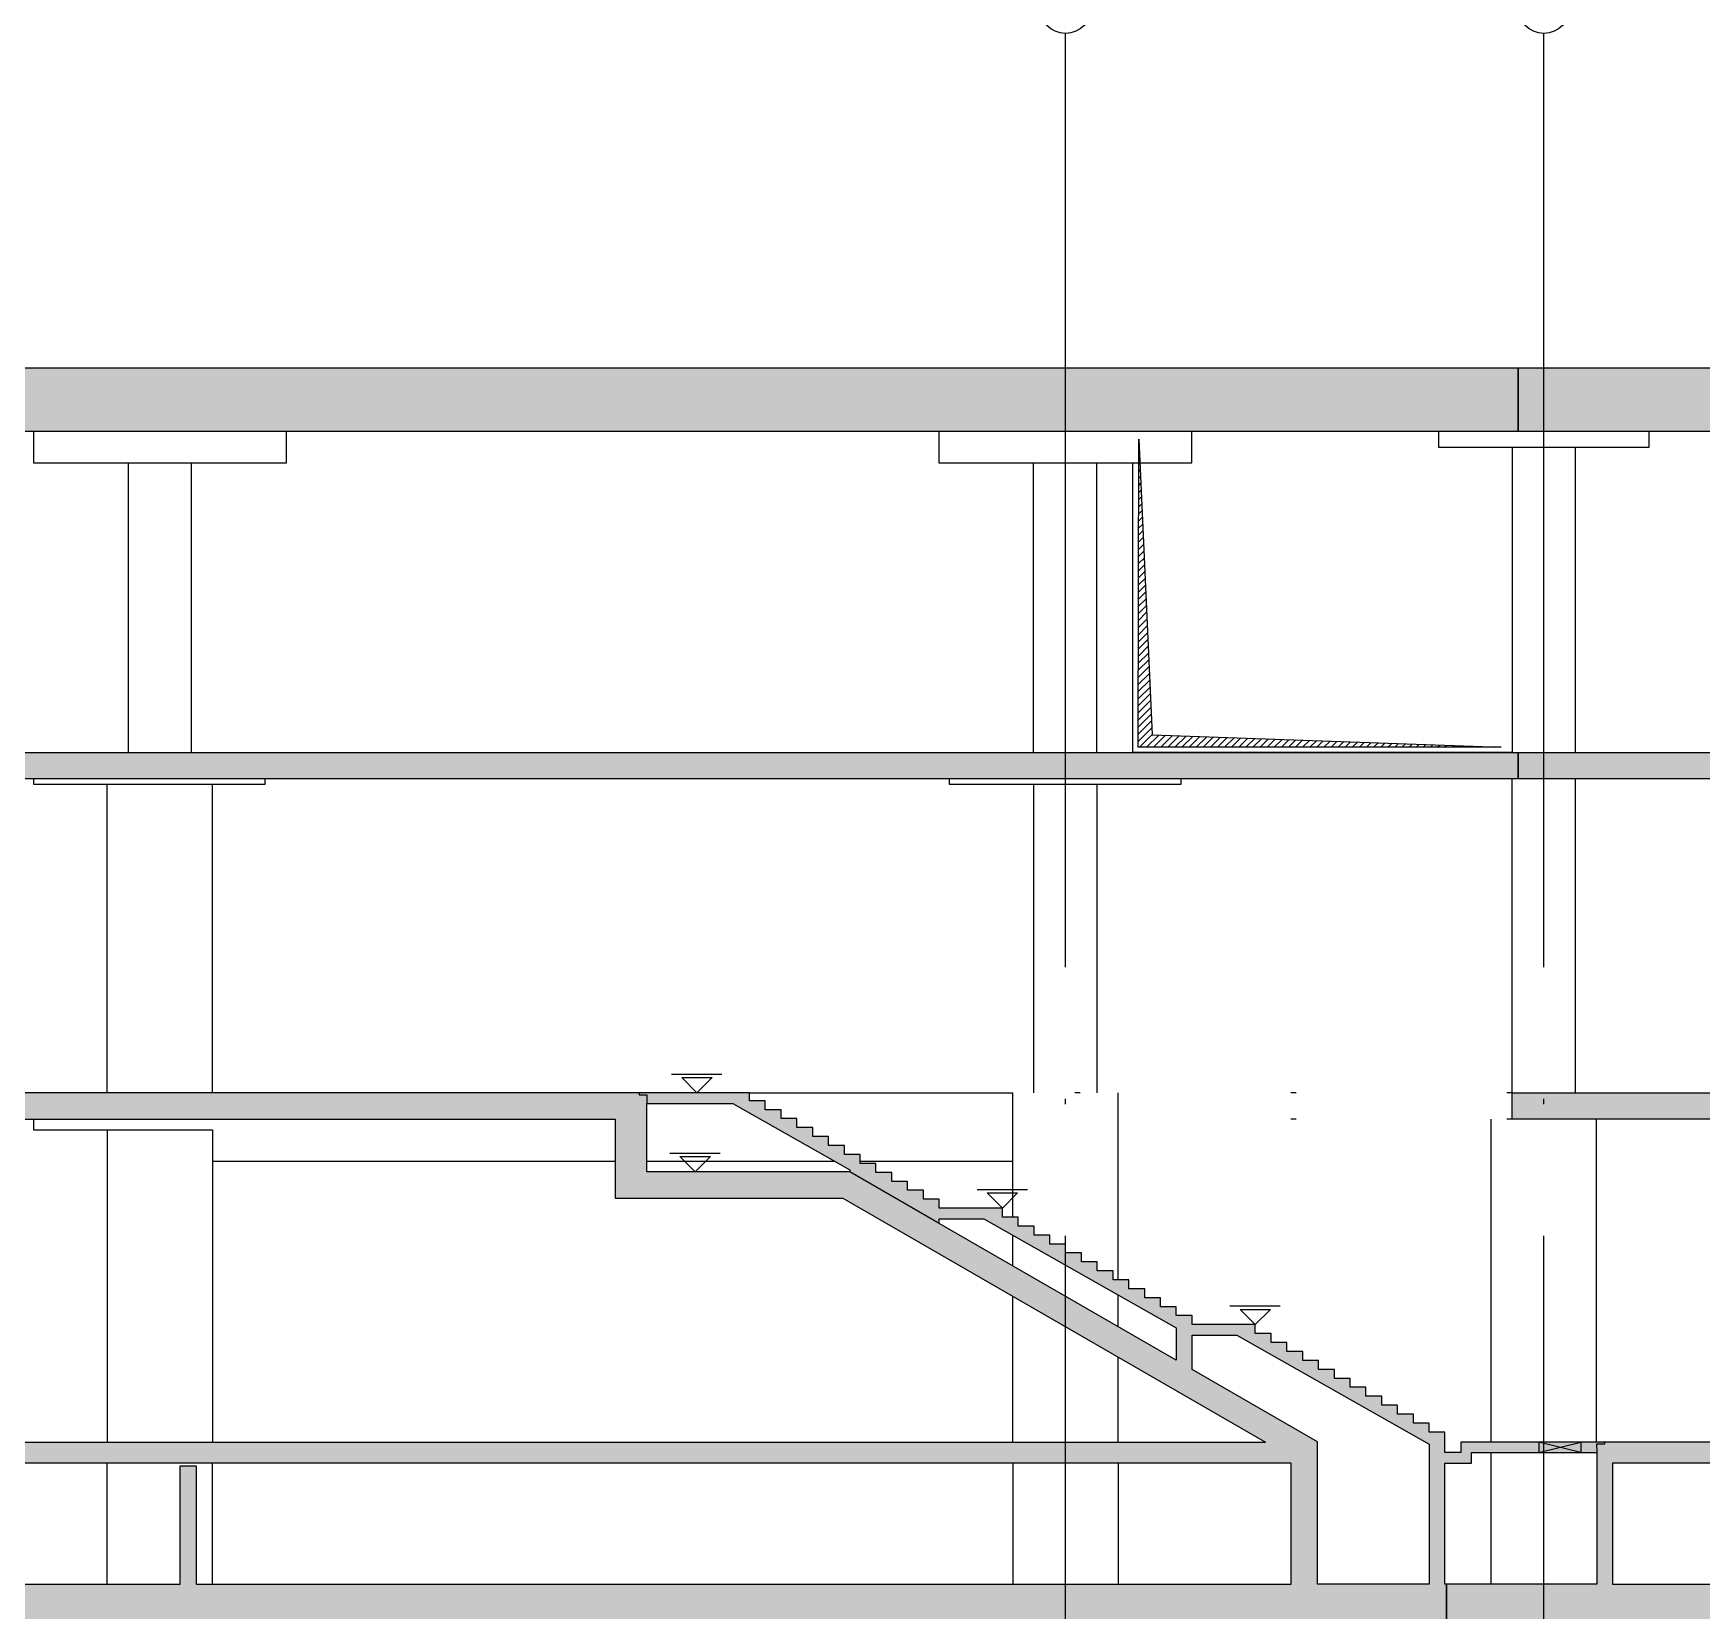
# Model space of a CAD drawing. Header units: millimetres. Extents: x 400382 to 401267, y 4543945 to 4544126.
# Drawn here: x 400760.93 to 400792.59, y 4543973.28 to 4544003.22 of the extents above; entities that cross this region are included whole.
import ezdxf

# ---------------------------------------------------------------- set-up
doc = ezdxf.new("R2010")
doc.units = ezdxf.units.MM
for name, pattern in [('AKS', [3, 2.5, -0.25, 0, -0.25]), ('CIZGI', [0.4, 0.25, -0.15]), ('Dot', [4, 0, -4])]:
    doc.linetypes.add(name, pattern=pattern)
for name, color, linetype in [('aks prota', 2, 'AKS'), ('boşluk prota', 2, 'Continuous'), ('boşluk taraması prota', 252, 'Continuous'), ('caks prota', 4, 'Continuous'), ('görünüş prota', 4, 'Continuous'), ('kesik prota', 2, 'CIZGI'), ('kesit prota', 1, 'Continuous'), ('kesit tarama prota', 252, 'Continuous'), ('PRT-CST-rc_levermark', 4, 'Continuous')]:
    doc.layers.add(name, color=color, linetype=linetype)

msp = doc.modelspace()

# ---------------------------------------------------------------- hatches: boundary and pattern name
at = {"layer": 'kesit tarama prota'}
h = msp.add_hatch(color=256, dxfattribs=at)
h.dxf.hatch_style = 1
h.paths.add_polyline_path([(400752.80478, 4543960.26944), (400728.53905, 4543960.26944), (400728.53905, 4543961.89944), (400774.30406, 4543961.89944), (400774.30406, 4543960.26944), (400754.14467, 4543960.26944), (400754.14467, 4543957.71944), (400787.74533, 4543957.71944), (400787.74533, 4543960.26944), (400787.74533, 4543973.77944), (400787.71973, 4543973.77944), (400787.71973, 4543976.07944), (400788.21973, 4543976.07944), (400788.21973, 4543976.27944), (400790.59874, 4543976.27944), (400790.59874, 4543973.77944), (400787.74533, 4543973.77944), (400787.74533, 4543972.07944), (400807.77377, 4543972.07944), (400808.98346, 4543968.32944), (400817.08073, 4543968.32944), (400817.08073, 4543996.86944), (400808.97873, 4543996.86944), (400808.97873, 4543999.52944), (400806.38073, 4543999.52944), (400806.38073, 4543996.86944), (400802.08073, 4543996.86944), (400802.08073, 4544000.03944), (400801.78073, 4544000.03944), (400801.78073, 4543995.66944), (400806.18073, 4543995.66944), (400806.18073, 4543989.56944), (400806.18073, 4543989.06944), (400806.18073, 4543983.10944), (400806.18073, 4543982.60944), (400806.18073, 4543973.77944), (400790.89874, 4543973.77944), (400790.89874, 4543976.07944), (400804.38073, 4543976.07944), (400804.38073, 4543976.47944), (400788.01973, 4543976.47944), (400788.01973, 4543976.27944), (400787.71973, 4543976.27944), (400787.71973, 4543976.66944), (400787.41973, 4543976.66944), (400787.41973, 4543976.83944), (400787.11973, 4543976.83944), (400787.11973, 4543977.00944), (400786.81973, 4543977.00944), (400786.81973, 4543977.17944), (400786.51973, 4543977.17944), (400786.51973, 4543977.34944), (400786.21973, 4543977.34944), (400786.21973, 4543977.51944), (400785.91973, 4543977.51944), (400785.91973, 4543977.68944), (400785.61973, 4543977.68944), (400785.61973, 4543977.85944), (400785.31973, 4543977.85944), (400785.31973, 4543978.02944), (400785.01973, 4543978.02944), (400785.01973, 4543978.19944), (400784.71973, 4543978.19944), (400784.71973, 4543978.36944), (400784.41973, 4543978.36944), (400784.41973, 4543978.53944), (400784.11973, 4543978.53944), (400784.11973, 4543978.70944), (400782.91973, 4543978.70944), (400782.91973, 4543978.87944), (400782.61973, 4543978.87944), (400782.61973, 4543979.04944), (400782.31973, 4543979.04944), (400782.31973, 4543979.21944), (400782.01973, 4543979.21944), (400782.01973, 4543979.38944), (400781.71973, 4543979.38944), (400781.71973, 4543979.55944), (400781.41973, 4543979.55944), (400781.41973, 4543979.72944), (400781.11973, 4543979.72944), (400781.11973, 4543979.89944), (400780.81973, 4543979.89944), (400780.81973, 4543980.06944), (400780.51973, 4543980.06944), (400780.51973, 4543980.23944), (400780.21973, 4543980.23944), (400780.21973, 4543980.40944), (400779.91973, 4543980.40944), (400779.91973, 4543980.57944), (400779.61973, 4543980.57944), (400779.61973, 4543980.74944), (400779.31973, 4543980.74944), (400779.31973, 4543980.91944), (400778.11973, 4543980.91944), (400778.11973, 4543981.08944), (400777.81973, 4543981.08944), (400777.81973, 4543981.25944), (400777.51973, 4543981.25944), (400777.51973, 4543981.42944), (400777.21973, 4543981.42944), (400777.21973, 4543981.59944), (400776.91973, 4543981.59944), (400776.91973, 4543981.76944), (400776.61973, 4543981.76944), (400776.61973, 4543981.93944), (400776.31973, 4543981.93944), (400776.31973, 4543982.10944), (400776.01973, 4543982.10944), (400776.01973, 4543982.27944), (400775.71973, 4543982.27944), (400775.71973, 4543982.44944), (400775.41973, 4543982.44944), (400775.41973, 4543982.61944), (400775.11973, 4543982.61944), (400775.11973, 4543982.78944), (400774.81973, 4543982.78944), (400774.81973, 4543982.95944), (400774.51973, 4543982.95944), (400774.51973, 4543983.10944), (400759.29513, 4543983.10944), (400759.29513, 4543989.01944), (400758.99513, 4543989.01944), (400758.99513, 4543983.10944), (400752.99513, 4543983.10944), (400752.99513, 4543989.01944), (400752.69513, 4543989.01944), (400752.69513, 4543983.10944), (400752.69513, 4543983.00944), (400752.44513, 4543983.00944), (400752.44513, 4543983.10944), (400737.18554, 4543983.10944), (400737.18554, 4543982.60944), (400771.96924, 4543982.60944), (400771.96924, 4543981.10944), (400776.29149, 4543981.10944), (400784.31088, 4543976.47944), (400739.48554, 4543976.47944), (400739.48554, 4543976.07944), (400784.79874, 4543976.07944), (400784.79874, 4543973.77944), (400764.01554, 4543973.77944), (400764.01554, 4543976.02944), (400763.71554, 4543976.02944), (400763.71554, 4543973.77944), (400746.71554, 4543973.77944), (400746.71554, 4543976.02944), (400746.41554, 4543976.02944), (400746.41554, 4543973.77944), (400739.58554, 4543973.77944), (400739.58554, 4543972.77944), (400784.68299, 4543972.77944), (400784.68299, 4543968.31944), (400739.58554, 4543968.31944), (400739.58554, 4543966.81944), (400737.48554, 4543966.81944), (400737.48554, 4543968.31944), (400720.17426, 4543968.31944), (400720.17426, 4543968.11944), (400719.87402, 4543968.11944), (400719.87402, 4543968.50944), (400719.58402, 4543968.50944), (400719.58402, 4543968.67944), (400719.29402, 4543968.67944), (400719.29402, 4543968.84944), (400719.00402, 4543968.84944), (400719.00402, 4543969.01944), (400718.71402, 4543969.01944), (400718.71402, 4543969.18944), (400718.42402, 4543969.18944), (400718.42402, 4543969.35944), (400718.13402, 4543969.35944), (400718.13402, 4543969.52944), (400717.84402, 4543969.52944), (400717.84402, 4543969.69944), (400717.55402, 4543969.69944), (400717.55402, 4543969.86944), (400717.26402, 4543969.86944), (400717.26402, 4543970.03944), (400716.97402, 4543970.03944), (400716.97402, 4543970.20944), (400716.68402, 4543970.20944), (400716.68402, 4543970.37944), (400716.39402, 4543970.37944), (400716.39402, 4543970.54944), (400716.10402, 4543970.54944), (400716.10402, 4543970.71944), (400715.81402, 4543970.71944), (400715.81402, 4543970.88944), (400715.52402, 4543970.88944), (400715.52402, 4543971.05944), (400714.03402, 4543971.05944), (400714.03402, 4543971.22944), (400713.74402, 4543971.22944), (400713.74402, 4543971.39944), (400713.45402, 4543971.39944), (400713.45402, 4543971.56944), (400713.16402, 4543971.56944), (400713.16402, 4543971.73944), (400712.87402, 4543971.73944), (400712.87402, 4543971.90944), (400712.58402, 4543971.90944), (400712.58402, 4543972.07944), (400712.29402, 4543972.07944), (400712.29402, 4543972.24944), (400712.00402, 4543972.24944), (400712.00402, 4543972.41944), (400711.71402, 4543972.41944), (400711.71402, 4543972.58944), (400711.42402, 4543972.58944), (400711.42402, 4543972.75944), (400711.13402, 4543972.75944), (400711.13402, 4543972.92944), (400710.84402, 4543972.92944), (400710.84402, 4543973.09944), (400710.55402, 4543973.09944), (400710.55402, 4543973.26944), (400710.26402, 4543973.26944), (400710.26402, 4543973.43944), (400709.97402, 4543973.43944), (400709.97402, 4543973.60944), (400709.68402, 4543973.60944), (400709.68402, 4543973.77944), (400708.19402, 4543973.77944), (400708.19402, 4543973.94944), (400707.90402, 4543973.94944), (400707.90402, 4543974.11944), (400707.61402, 4543974.11944), (400707.61402, 4543974.28944), (400707.32402, 4543974.28944), (400707.32402, 4543974.45944), (400707.03402, 4543974.45944), (400707.03402, 4543974.62944), (400706.74402, 4543974.62944), (400706.74402, 4543974.79944), (400706.45402, 4543974.79944), (400706.45402, 4543974.96944), (400706.16402, 4543974.96944), (400706.16402, 4543975.13944), (400705.87402, 4543975.13944), (400705.87402, 4543975.30944), (400705.58402, 4543975.30944), (400705.58402, 4543975.47944), (400705.29402, 4543975.47944), (400705.29402, 4543975.64944), (400705.00402, 4543975.64944), (400705.00402, 4543975.81944), (400704.71402, 4543975.81944), (400704.71402, 4543975.98944), (400704.42402, 4543975.98944), (400704.42402, 4543976.15944), (400704.13402, 4543976.15944), (400704.13402, 4543976.32944), (400703.84402, 4543976.32944), (400703.84402, 4543976.47944), (400677.28073, 4543976.47944), (400677.28073, 4543982.60944), (400684.83073, 4543982.60944), (400684.83073, 4543983.10944), (400677.28073, 4543983.10944), (400677.28073, 4543989.06944), (400713.741, 4543989.06944), (400713.741, 4543989.56944), (400677.28073, 4543989.56944), (400677.28073, 4543995.66944), (400695.5878, 4543995.66944), (400695.5878, 4543998.24944), (400695.2878, 4543998.24944), (400695.2878, 4543996.86944), (400677.08073, 4543996.86944), (400677.08073, 4543997.39944), (400674.48073, 4543997.39944), (400674.48073, 4543996.86944), (400666.38073, 4543996.86944), (400666.38073, 4543972.07944), (400678.17105, 4543972.07944), (400679.38073, 4543968.32944), (400686.13073, 4543968.32944), (400687.34041, 4543972.07944), (400703.1323, 4543972.07944), (400705.8123, 4543966.71944), (400715.09975, 4543966.71944), (400715.09975, 4543968.31944), (400714.03402, 4543968.31944), (400714.03402, 4543970.85944), (400715.17972, 4543970.85944), (400719.57402, 4543968.28347), (400719.57402, 4543967.28944), (400718.15748, 4543967.28944), (400718.15748, 4543967.91944), (400717.00197, 4543967.91944), (400717.00197, 4543968.31944), (400715.09975, 4543968.31944), (400715.09975, 4543966.71944), (400715.09975, 4543960.26944), (400715.09975, 4543957.71944), (400752.80478, 4543957.71944)])
h.paths.add_polyline_path([(400726.83873, 4543962.19944), (400726.83873, 4543961.89944), (400728.11372, 4543961.89944), (400728.11372, 4543960.26944), (400727.02474, 4543960.26944), (400725.34166, 4543959.71944), (400723.06177, 4543959.71944), (400721.37869, 4543960.26944), (400718.16209, 4543960.26944), (400718.16209, 4543966.41944), (400723.60465, 4543966.41944), (400723.60465, 4543967.71944), (400736.88554, 4543967.71944), (400736.88554, 4543966.21944), (400740.18554, 4543966.21944), (400740.18554, 4543967.71944), (400784.68299, 4543967.71944), (400784.68299, 4543960.26944), (400781.46639, 4543960.26944), (400779.78331, 4543959.71944), (400777.50342, 4543959.71944), (400775.82034, 4543960.26944), (400774.73109, 4543960.26944), (400774.73109, 4543961.89944), (400776.00635, 4543961.89944), (400776.00635, 4543962.19944)], flags=16)
h.paths.add_polyline_path([(400723.00467, 4543966.81944), (400719.87402, 4543966.81944), (400719.87402, 4543967.91944), (400720.37426, 4543967.91944), (400720.37426, 4543968.11944), (400723.00467, 4543968.11944)], flags=16)
h.paths.add_polyline_path([(400713.73402, 4543968.31944), (400707.5123, 4543968.31944), (400707.5123, 4543973.17944), (400707.5123, 4543973.77944), (400702.32511, 4543973.77944), (400702.32511, 4543976.27944), (400703.53384, 4543976.27944), (400707.5123, 4543973.94723), (400707.5123, 4543973.77944), (400707.5123, 4543973.17944), (400708.73024, 4543973.17944), (400713.73402, 4543970.29051)], flags=16)
h.paths.add_polyline_path([(400702.02511, 4543973.77944), (400684.73073, 4543973.77944), (400684.43073, 4543973.77944), (400684.43073, 4543970.02944), (400681.08073, 4543970.02944), (400681.08073, 4543973.77944), (400680.78073, 4543973.77944), (400677.28073, 4543973.77944), (400677.28073, 4543976.07944), (400702.02511, 4543976.07944)], flags=16)
h.paths.add_polyline_path([(400772.56924, 4543981.60944), (400772.56924, 4543982.90944), (400774.2023, 4543982.90944), (400776.42546, 4543981.64964), (400776.42546, 4543981.60944)], flags=16)
h.paths.add_polyline_path([(400778.11973, 4543980.63125), (400778.11973, 4543980.71944), (400778.967, 4543980.71944), (400782.61973, 4543978.64956), (400782.61973, 4543978.03318)], flags=16)
h.paths.add_polyline_path([(400782.91973, 4543977.85997), (400782.91973, 4543978.50944), (400783.767, 4543978.50944), (400787.41973, 4543976.43956), (400787.41973, 4543973.77944), (400785.29874, 4543973.77944), (400785.29874, 4543976.48645)], flags=16)
h.paths.add_polyline_path([(400676.68073, 4543973.77944), (400673.28073, 4543973.77944), (400673.28073, 4543995.66944), (400674.78073, 4543995.66944), (400674.78073, 4543997.09944), (400676.68073, 4543997.09944)], flags=16)
h.paths.add_polyline_path([(400672.78073, 4543973.77944), (400667.58073, 4543973.77944), (400667.58073, 4543976.07944), (400672.78073, 4543976.07944)], flags=16)
h.paths.add_polyline_path([(400672.78073, 4543976.47944), (400667.58073, 4543976.47944), (400667.58073, 4543982.60944), (400672.78073, 4543982.60944)], flags=16)
h.paths.add_polyline_path([(400672.78073, 4543983.10944), (400667.58073, 4543983.10944), (400667.58073, 4543989.06944), (400672.78073, 4543989.06944)], flags=16)
h.paths.add_polyline_path([(400672.78073, 4543989.56944), (400667.58073, 4543989.56944), (400667.58073, 4543995.66944), (400672.78073, 4543995.66944)], flags=16)
h.paths.add_polyline_path([(400806.78346, 4543973.77944), (400806.78346, 4543999.32944), (400808.67873, 4543999.32944), (400808.67873, 4543995.66944), (400810.18346, 4543995.66944), (400810.18346, 4543973.77944)], flags=16)
h.paths.add_polyline_path([(400810.68346, 4543970.02944), (400810.68346, 4543976.07944), (400815.88073, 4543976.07944), (400815.88073, 4543973.77944), (400815.88073, 4543970.02944)], flags=16)
h.paths.add_polyline_path([(400810.68346, 4543976.47944), (400810.68346, 4543982.60944), (400815.88073, 4543982.60944), (400815.88073, 4543976.47944)], flags=16)
h.paths.add_polyline_path([(400810.68346, 4543983.10944), (400810.68346, 4543989.06944), (400815.88073, 4543989.06944), (400815.88073, 4543983.10944)], flags=16)
h.paths.add_polyline_path([(400810.68346, 4543989.56944), (400810.68346, 4543995.66944), (400815.88073, 4543995.66944), (400815.88073, 4543989.56944)], flags=16)
h = msp.add_hatch(color=256, dxfattribs=at)
h.dxf.hatch_style = 1
h.paths.add_polyline_path([(400795.68273, 4544000.03944), (400795.38273, 4544000.03944), (400795.38273, 4543996.86944), (400789.1064, 4543996.86944), (400789.1064, 4543995.66944), (400795.68273, 4543995.66944)])
h = msp.add_hatch(color=256, dxfattribs=at)
h.dxf.hatch_style = 1
h.paths.add_polyline_path([(400789.1064, 4543996.86944), (400716.17511, 4543996.86944), (400716.17511, 4543999.76944), (400715.87511, 4543999.76944), (400715.87511, 4543995.66944), (400789.1064, 4543995.66944)])
h = msp.add_hatch(color=256, dxfattribs=at)
h.dxf.hatch_style = 1
h.paths.add_polyline_path([(400737.18554, 4543989.06944), (400737.18554, 4543989.56944), (400789.1064, 4543989.56944), (400789.1064, 4543989.06944)])
h = msp.add_hatch(color=256, dxfattribs=at)
h.dxf.hatch_style = 1
h.paths.add_polyline_path([(400789.1064, 4543989.56944), (400795.68273, 4543989.56944), (400795.68273, 4543989.06944), (400789.1064, 4543989.06944)])
h = msp.add_hatch(color=256, dxfattribs=at)
h.dxf.hatch_style = 1
h.paths.add_polyline_path([(400804.38073, 4543982.60944), (400788.99372, 4543982.60944), (400788.99372, 4543983.10944), (400804.38073, 4543983.10944)], flags=17)

# ---------------------------------------------------------------- linework, layer by layer
at = {"layer": 'aks prota', "ltscale": 10}
for p, q in [((400780.51573, 4543955.39459), (400780.51573, 4544003.22309)), ((400789.59572, 4543955.39459), (400789.59572, 4544003.22309))]:
    msp.add_line(p, q, dxfattribs=at)
at = {"layer": 'boşluk prota', "ltscale": 0.05}
for p, q in [((400781.89572, 4543989.66944), (400781.90954, 4543995.51714)), ((400781.90954, 4543995.51714), (400782.16182, 4543989.90679)), ((400782.16182, 4543989.90679), (400788.78758, 4543989.66944)), ((400788.78758, 4543989.66944), (400781.89572, 4543989.66944))]:
    msp.add_line(p, q, dxfattribs=at)
at = {"layer": 'boşluk taraması prota', "linetype": 'Continuous', "ltscale": 2}
for p, q in [((400781.90906, 4543995.31647), (400781.91815, 4543995.32556)), ((400781.90938, 4543995.45149), (400781.91236, 4543995.45447)), ((400781.90811, 4543994.9114), (400781.93554, 4543994.93884)), ((400781.90842, 4543995.04643), (400781.92975, 4543995.06775)), ((400781.90874, 4543995.18145), (400781.92395, 4543995.19665)), ((400781.90747, 4543994.64136), (400781.94714, 4543994.68103)), ((400781.90779, 4543994.77638), (400781.94134, 4543994.80993)), ((400781.90683, 4543994.37131), (400781.95873, 4543994.42321)), ((400781.90715, 4543994.50634), (400781.95293, 4543994.55212)), ((400781.90587, 4543993.96624), (400781.97612, 4543994.03649)), ((400781.90619, 4543994.10127), (400781.97032, 4543994.1654)), ((400781.90651, 4543994.23629), (400781.96453, 4543994.2943)), ((400781.90524, 4543993.6962), (400781.98771, 4543993.77867)), ((400781.90555, 4543993.83122), (400781.98192, 4543993.90758)), ((400781.90428, 4543993.29113), (400782.0051, 4543993.39195)), ((400781.9046, 4543993.42615), (400781.99931, 4543993.52086)), ((400781.90492, 4543993.56118), (400781.99351, 4543993.64977)), ((400781.90364, 4543993.02108), (400782.0167, 4543993.13414)), ((400781.90396, 4543993.15611), (400782.0109, 4543993.26305)), ((400781.90268, 4543992.61602), (400782.03409, 4543992.74742)), ((400781.903, 4543992.75104), (400782.02829, 4543992.87632)), ((400781.90332, 4543992.88606), (400782.02249, 4543993.00523)), ((400781.90205, 4543992.34597), (400782.04568, 4543992.4896)), ((400781.90236, 4543992.48099), (400782.03988, 4543992.61851)), ((400781.90109, 4543991.9409), (400782.06307, 4543992.10288)), ((400781.90141, 4543992.07592), (400782.05727, 4543992.23179)), ((400781.90173, 4543992.21095), (400782.05148, 4543992.3607)), ((400781.90045, 4543991.67086), (400782.07466, 4543991.84507)), ((400781.90077, 4543991.80588), (400782.06887, 4543991.97397)), ((400781.89949, 4543991.26579), (400782.09205, 4543991.45835)), ((400781.89981, 4543991.40081), (400782.08626, 4543991.58725)), ((400781.90013, 4543991.53583), (400782.08046, 4543991.71616)), ((400781.89886, 4543990.99574), (400782.10365, 4543991.20053)), ((400781.89918, 4543991.13077), (400782.09785, 4543991.32944)), ((400781.89822, 4543990.7257), (400782.11524, 4543990.94272)), ((400781.89854, 4543990.86072), (400782.10944, 4543991.07162)), ((400781.89726, 4543990.32063), (400782.13263, 4543990.556)), ((400781.89758, 4543990.45565), (400782.12683, 4543990.6849)), ((400781.8979, 4543990.59067), (400782.12104, 4543990.81381)), ((400781.89662, 4543990.05058), (400782.14422, 4543990.29818)), ((400781.89694, 4543990.18561), (400782.13843, 4543990.42709)), ((400781.89599, 4543989.78054), (400782.15582, 4543990.04037)), ((400781.8963, 4543989.91556), (400782.15002, 4543990.16927)), ((400781.91959, 4543989.66944), (400782.16161, 4543989.91146)), ((400782.05429, 4543989.66944), (400782.28716, 4543989.9023)), ((400782.189, 4543989.66944), (400782.4172, 4543989.89764)), ((400782.3237, 4543989.66944), (400782.54725, 4543989.89299)), ((400782.45841, 4543989.66944), (400782.6773, 4543989.88833)), ((400782.59311, 4543989.66944), (400782.80734, 4543989.88367)), ((400782.72781, 4543989.66944), (400782.93739, 4543989.87901)), ((400782.86252, 4543989.66944), (400783.06743, 4543989.87435)), ((400782.99722, 4543989.66944), (400783.19748, 4543989.86969)), ((400783.13193, 4543989.66944), (400783.32752, 4543989.86503)), ((400783.26663, 4543989.66944), (400783.45757, 4543989.86038)), ((400783.40133, 4543989.66944), (400783.58761, 4543989.85572)), ((400783.53604, 4543989.66944), (400783.71766, 4543989.85106)), ((400783.67074, 4543989.66944), (400783.8477, 4543989.8464)), ((400783.80544, 4543989.66944), (400783.97775, 4543989.84174)), ((400783.94015, 4543989.66944), (400784.10779, 4543989.83708)), ((400784.07485, 4543989.66944), (400784.23784, 4543989.83242)), ((400784.20956, 4543989.66944), (400784.36788, 4543989.82777)), ((400784.34426, 4543989.66944), (400784.49793, 4543989.82311)), ((400784.47896, 4543989.66944), (400784.62797, 4543989.81845)), ((400784.61367, 4543989.66944), (400784.75802, 4543989.81379)), ((400784.74837, 4543989.66944), (400784.88806, 4543989.80913)), ((400784.88308, 4543989.66944), (400785.01811, 4543989.80447)), ((400785.01778, 4543989.66944), (400785.14815, 4543989.79981)), ((400785.15248, 4543989.66944), (400785.2782, 4543989.79516)), ((400785.28719, 4543989.66944), (400785.40824, 4543989.7905)), ((400785.42189, 4543989.66944), (400785.53829, 4543989.78584)), ((400785.55659, 4543989.66944), (400785.66834, 4543989.78118)), ((400785.6913, 4543989.66944), (400785.79838, 4543989.77652)), ((400785.826, 4543989.66944), (400785.92843, 4543989.77186)), ((400785.96071, 4543989.66944), (400786.05847, 4543989.7672)), ((400786.09541, 4543989.66944), (400786.18852, 4543989.76254)), ((400786.23011, 4543989.66944), (400786.31856, 4543989.75789)), ((400786.36482, 4543989.66944), (400786.44861, 4543989.75323)), ((400786.49952, 4543989.66944), (400786.57865, 4543989.74857)), ((400786.63423, 4543989.66944), (400786.7087, 4543989.74391)), ((400786.76893, 4543989.66944), (400786.83874, 4543989.73925)), ((400786.90363, 4543989.66944), (400786.96879, 4543989.73459)), ((400787.03834, 4543989.66944), (400787.09883, 4543989.72993)), ((400787.17304, 4543989.66944), (400787.22888, 4543989.72528)), ((400787.30774, 4543989.66944), (400787.35892, 4543989.72062)), ((400787.44245, 4543989.66944), (400787.48897, 4543989.71596)), ((400787.57715, 4543989.66944), (400787.61901, 4543989.7113)), ((400787.71186, 4543989.66944), (400787.74906, 4543989.70664)), ((400787.84656, 4543989.66944), (400787.8791, 4543989.70198)), ((400787.98126, 4543989.66944), (400788.00915, 4543989.69732)), ((400788.11597, 4543989.66944), (400788.13919, 4543989.69267)), ((400788.25067, 4543989.66944), (400788.26924, 4543989.68801)), ((400788.38538, 4543989.66944), (400788.39929, 4543989.68335)), ((400788.52008, 4543989.66944), (400788.52933, 4543989.67869)), ((400788.65478, 4543989.66944), (400788.65938, 4543989.67403))]:
    msp.add_line(p, q, dxfattribs=at)
at = {"layer": 'caks prota', "ltscale": 0.05}
for centre in [(400780.51573, 4544003.72309), (400789.59497, 4544003.72309)]:
    msp.add_circle(centre, 0.5, dxfattribs=at)
at = {"layer": 'görünüş prota', "color": 4}
for p, q in [((400760.93025, 4543995.66944), (400760.93025, 4543995.06944)), ((400765.72947, 4543995.06944), (400765.72947, 4543995.66944)), ((400778.11573, 4543995.66944), (400778.11573, 4543995.06944)), ((400781.79572, 4543995.66944), (400788.99572, 4543995.66944)), ((400782.91573, 4543995.06944), (400782.91573, 4543995.66944)), ((400787.59572, 4543995.66944), (400787.59572, 4543995.36944)), ((400791.59572, 4543995.36944), (400791.59572, 4543995.66944)), ((400787.59572, 4543995.36944), (400791.59572, 4543995.36944)), ((400788.99572, 4543995.36944), (400788.99572, 4543989.56944)), ((400790.19572, 4543989.56944), (400790.19572, 4543995.36944)), ((400760.93025, 4543995.06944), (400765.72947, 4543995.06944)), ((400762.73025, 4543989.56944), (400762.73025, 4543995.06944)), ((400763.93025, 4543989.56944), (400763.93025, 4543995.06944)), ((400778.11573, 4543995.06944), (400782.91573, 4543995.06944)), ((400779.91078, 4543989.56944), (400779.91078, 4543995.06944)), ((400781.11078, 4543989.56944), (400781.11078, 4543995.06944)), ((400781.79572, 4543989.56944), (400781.79572, 4543995.06944)), ((400788.99572, 4543989.56944), (400781.79572, 4543989.56944)), ((400760.93025, 4543989.06944), (400760.93025, 4543988.96944)), ((400760.93025, 4543988.96944), (400765.33025, 4543988.96944)), ((400762.33025, 4543983.10944), (400762.33025, 4543988.96944)), ((400764.33025, 4543983.10944), (400764.33025, 4543988.96944)), ((400765.33025, 4543988.96944), (400765.33025, 4543989.06944)), ((400778.31219, 4543989.06944), (400778.31219, 4543988.96944)), ((400778.31219, 4543988.96944), (400782.71219, 4543988.96944)), ((400779.91573, 4543983.10944), (400779.91573, 4543988.96944)), ((400781.11573, 4543983.10944), (400781.11573, 4543988.96944)), ((400782.71219, 4543988.96944), (400782.71219, 4543989.06944)), ((400788.99572, 4543983.10944), (400788.99572, 4543989.06944)), ((400790.19572, 4543983.10944), (400790.19572, 4543989.06944)), ((400774.51973, 4543983.10944), (400779.51573, 4543983.10944)), ((400779.51573, 4543980.74944), (400779.51573, 4543983.10944)), ((400781.51573, 4543979.55944), (400781.51573, 4543983.10944)), ((400760.92845, 4543982.60944), (400760.92845, 4543982.40944)), ((400788.59572, 4543976.47944), (400788.59572, 4543982.60944)), ((400790.59572, 4543976.47944), (400790.59572, 4543982.60944)), ((400760.92845, 4543982.40944), (400764.33025, 4543982.40944)), ((400762.33025, 4543982.40944), (400762.33025, 4543976.47944)), ((400764.33025, 4543982.40944), (400764.33025, 4543976.47944)), ((400764.33025, 4543981.80944), (400771.96924, 4543981.80944)), ((400772.56924, 4543981.80944), (400776.14347, 4543981.80944)), ((400776.61973, 4543981.80944), (400779.51573, 4543981.80944)), ((400779.51573, 4543979.82527), (400779.51573, 4543980.40849)), ((400779.51573, 4543976.47944), (400779.51573, 4543979.24792)), ((400781.51573, 4543978.67057), (400781.51573, 4543979.27516)), ((400781.51573, 4543976.47944), (400781.51573, 4543978.09322)), ((400788.59572, 4543973.77944), (400788.59572, 4543976.27944)), ((400762.33025, 4543973.77944), (400762.33025, 4543976.07944)), ((400764.33025, 4543973.77944), (400764.33025, 4543976.07944)), ((400779.51573, 4543976.07944), (400779.51573, 4543973.77944)), ((400781.51573, 4543976.07944), (400781.51573, 4543973.77944))]:
    msp.add_line(p, q, dxfattribs=at)
at = {"layer": 'görünüş prota', "color": 4, "linetype": 'Dot'}
for p, q in [((400788.99572, 4543983.10944), (400779.51573, 4543983.10944)), ((400788.99572, 4543982.60944), (400781.51573, 4543982.60944))]:
    msp.add_line(p, q, dxfattribs=at)
at = {"layer": 'kesik prota', "ltscale": 10}
for p, q in [((400772.42623, 4543983.10944), (400772.42623, 4543983.06944)), ((400772.42623, 4543983.06944), (400772.56924, 4543983.06944)), ((400772.56924, 4543983.06944), (400772.56924, 4543982.90944)), ((400778.11973, 4543980.63125), (400776.42546, 4543981.60944)), ((400776.42546, 4543981.60944), (400776.42546, 4543981.60944)), ((400789.50073, 4543976.47944), (400789.50073, 4543976.27944)), ((400789.50073, 4543976.27944), (400790.29572, 4543976.47944)), ((400790.29723, 4543976.27944), (400789.50073, 4543976.47944)), ((400790.29572, 4543976.47944), (400790.29723, 4543976.27944)), ((400790.74573, 4543976.43944), (400790.59603, 4543976.43902)), ((400790.59603, 4543976.43902), (400790.59874, 4543976.27944)), ((400790.74573, 4543976.47944), (400790.74573, 4543976.43944))]:
    msp.add_line(p, q, dxfattribs=at)
at = {"layer": 'kesit prota', "color": 1}
for p, q in [((400789.1064, 4543996.86944), (400716.17511, 4543996.86944)), ((400795.38273, 4543996.86944), (400789.1064, 4543996.86944)), ((400789.1064, 4543996.86944), (400789.1064, 4543995.66944)), ((400789.1064, 4543995.66944), (400789.1064, 4543996.86944)), ((400715.87511, 4543995.66944), (400789.1064, 4543995.66944)), ((400789.1064, 4543995.66944), (400795.68273, 4543995.66944)), ((400737.18554, 4543989.56944), (400789.1064, 4543989.56944)), ((400789.1064, 4543989.56944), (400789.1064, 4543989.06944)), ((400789.1064, 4543989.56944), (400795.68273, 4543989.56944)), ((400789.1064, 4543989.06944), (400789.1064, 4543989.56944)), ((400789.1064, 4543989.06944), (400737.18554, 4543989.06944)), ((400795.68273, 4543989.06944), (400789.1064, 4543989.06944)), ((400774.51973, 4543983.10944), (400759.29513, 4543983.10944)), ((400772.56924, 4543981.60944), (400772.56924, 4543982.90944)), ((400772.56924, 4543982.90944), (400774.2023, 4543982.90944)), ((400774.2023, 4543982.90944), (400776.42546, 4543981.64964)), ((400774.51973, 4543982.95944), (400774.51973, 4543983.10944)), ((400774.81973, 4543982.95944), (400774.51973, 4543982.95944)), ((400774.81973, 4543982.78944), (400774.81973, 4543982.95944)), ((400788.99372, 4543982.60944), (400788.99372, 4543983.10944)), ((400788.99372, 4543983.10944), (400804.38073, 4543983.10944)), ((400737.18554, 4543982.60944), (400771.96924, 4543982.60944)), ((400771.96924, 4543982.60944), (400771.96924, 4543981.10944)), ((400775.11973, 4543982.78944), (400774.81973, 4543982.78944)), ((400775.11973, 4543982.61944), (400775.11973, 4543982.78944)), ((400775.41973, 4543982.61944), (400775.11973, 4543982.61944)), ((400775.41973, 4543982.44944), (400775.41973, 4543982.61944)), ((400804.38073, 4543982.60944), (400788.99372, 4543982.60944)), ((400775.71973, 4543982.44944), (400775.41973, 4543982.44944)), ((400775.71973, 4543982.27944), (400775.71973, 4543982.44944)), ((400776.01973, 4543982.27944), (400775.71973, 4543982.27944)), ((400776.01973, 4543982.10944), (400776.01973, 4543982.27944)), ((400776.31973, 4543982.10944), (400776.01973, 4543982.10944)), ((400776.31973, 4543981.93944), (400776.31973, 4543982.10944)), ((400776.61973, 4543981.93944), (400776.31973, 4543981.93944)), ((400776.42546, 4543981.64964), (400776.42546, 4543981.60944)), ((400776.61973, 4543981.76944), (400776.61973, 4543981.93944)), ((400776.91973, 4543981.76944), (400776.61973, 4543981.76944)), ((400776.91973, 4543981.59944), (400776.91973, 4543981.76944)), ((400776.42546, 4543981.60944), (400772.56924, 4543981.60944)), ((400777.21973, 4543981.59944), (400776.91973, 4543981.59944)), ((400777.21973, 4543981.42944), (400777.21973, 4543981.59944)), ((400777.51973, 4543981.42944), (400777.21973, 4543981.42944)), ((400777.51973, 4543981.25944), (400777.51973, 4543981.42944)), ((400771.96924, 4543981.10944), (400776.29149, 4543981.10944)), ((400776.29149, 4543981.10944), (400784.31088, 4543976.47944)), ((400777.81973, 4543981.25944), (400777.51973, 4543981.25944)), ((400777.81973, 4543981.08944), (400777.81973, 4543981.25944)), ((400778.11973, 4543981.08944), (400777.81973, 4543981.08944)), ((400778.11973, 4543980.91944), (400778.11973, 4543981.08944)), ((400779.31973, 4543980.91944), (400778.11973, 4543980.91944)), ((400778.11973, 4543980.63125), (400778.11973, 4543980.71944)), ((400778.11973, 4543980.71944), (400778.967, 4543980.71944)), ((400778.967, 4543980.71944), (400782.61973, 4543978.64956)), ((400779.31973, 4543980.74944), (400779.31973, 4543980.91944)), ((400779.61973, 4543980.74944), (400779.31973, 4543980.74944)), ((400779.61973, 4543980.57944), (400779.61973, 4543980.74944)), ((400782.61973, 4543978.03318), (400778.11973, 4543980.63125)), ((400779.91973, 4543980.57944), (400779.61973, 4543980.57944)), ((400779.91973, 4543980.40944), (400779.91973, 4543980.57944)), ((400780.21973, 4543980.40944), (400779.91973, 4543980.40944)), ((400780.21973, 4543980.23944), (400780.21973, 4543980.40944)), ((400780.51973, 4543980.23944), (400780.21973, 4543980.23944)), ((400780.51973, 4543980.06944), (400780.51973, 4543980.23944)), ((400780.81973, 4543980.06944), (400780.51973, 4543980.06944)), ((400780.81973, 4543979.89944), (400780.81973, 4543980.06944)), ((400781.11973, 4543979.89944), (400780.81973, 4543979.89944)), ((400781.11973, 4543979.72944), (400781.11973, 4543979.89944)), ((400781.41973, 4543979.72944), (400781.11973, 4543979.72944)), ((400781.41973, 4543979.55944), (400781.41973, 4543979.72944)), ((400781.71973, 4543979.55944), (400781.41973, 4543979.55944)), ((400781.71973, 4543979.38944), (400781.71973, 4543979.55944)), ((400782.01973, 4543979.38944), (400781.71973, 4543979.38944)), ((400782.01973, 4543979.21944), (400782.01973, 4543979.38944)), ((400782.31973, 4543979.21944), (400782.01973, 4543979.21944)), ((400782.31973, 4543979.04944), (400782.31973, 4543979.21944)), ((400782.61973, 4543979.04944), (400782.31973, 4543979.04944)), ((400782.61973, 4543978.87944), (400782.61973, 4543979.04944)), ((400782.91973, 4543978.87944), (400782.61973, 4543978.87944)), ((400782.91973, 4543978.70944), (400782.91973, 4543978.87944)), ((400782.61973, 4543978.64956), (400782.61973, 4543978.03318)), ((400784.11973, 4543978.70944), (400782.91973, 4543978.70944)), ((400782.91973, 4543978.50944), (400783.767, 4543978.50944)), ((400782.91973, 4543977.85997), (400782.91973, 4543978.50944)), ((400783.767, 4543978.50944), (400787.41973, 4543976.43956)), ((400784.11973, 4543978.53944), (400784.11973, 4543978.70944)), ((400784.41973, 4543978.53944), (400784.11973, 4543978.53944)), ((400784.41973, 4543978.36944), (400784.41973, 4543978.53944)), ((400784.71973, 4543978.36944), (400784.41973, 4543978.36944)), ((400784.71973, 4543978.19944), (400784.71973, 4543978.36944)), ((400785.01973, 4543978.19944), (400784.71973, 4543978.19944)), ((400785.01973, 4543978.02944), (400785.01973, 4543978.19944)), ((400785.29874, 4543976.48645), (400782.91973, 4543977.85997)), ((400785.31973, 4543978.02944), (400785.01973, 4543978.02944)), ((400785.31973, 4543977.85944), (400785.31973, 4543978.02944)), ((400785.61973, 4543977.85944), (400785.31973, 4543977.85944)), ((400785.61973, 4543977.68944), (400785.61973, 4543977.85944)), ((400785.91973, 4543977.68944), (400785.61973, 4543977.68944)), ((400785.91973, 4543977.51944), (400785.91973, 4543977.68944)), ((400786.21973, 4543977.51944), (400785.91973, 4543977.51944)), ((400786.21973, 4543977.34944), (400786.21973, 4543977.51944)), ((400786.51973, 4543977.34944), (400786.21973, 4543977.34944)), ((400786.51973, 4543977.17944), (400786.51973, 4543977.34944)), ((400786.81973, 4543977.17944), (400786.51973, 4543977.17944)), ((400786.81973, 4543977.00944), (400786.81973, 4543977.17944)), ((400787.11973, 4543977.00944), (400786.81973, 4543977.00944)), ((400787.11973, 4543976.83944), (400787.11973, 4543977.00944)), ((400787.41973, 4543976.83944), (400787.11973, 4543976.83944)), ((400787.41973, 4543976.66944), (400787.41973, 4543976.83944)), ((400787.71973, 4543976.66944), (400787.41973, 4543976.66944)), ((400787.71973, 4543976.27944), (400787.71973, 4543976.66944)), ((400739.48554, 4543976.47944), (400784.31088, 4543976.47944)), ((400785.29874, 4543973.77944), (400785.29874, 4543976.48645)), ((400787.41973, 4543976.43956), (400787.41973, 4543973.77944)), ((400788.01973, 4543976.27944), (400787.71973, 4543976.27944)), ((400804.38073, 4543976.47944), (400788.01973, 4543976.47944)), ((400788.01973, 4543976.47944), (400788.01973, 4543976.27944)), ((400788.21973, 4543976.07944), (400788.21973, 4543976.27944)), ((400788.21973, 4543976.27944), (400790.59874, 4543976.27944)), ((400790.59874, 4543976.27944), (400790.59874, 4543973.77944)), ((400784.79874, 4543976.07944), (400739.48554, 4543976.07944)), ((400763.71554, 4543973.77944), (400763.71554, 4543976.02944)), ((400763.71554, 4543976.02944), (400764.01554, 4543976.02944)), ((400764.01554, 4543976.02944), (400764.01554, 4543973.77944)), ((400784.79874, 4543973.77944), (400784.79874, 4543976.07944)), ((400787.71973, 4543973.77944), (400787.71973, 4543976.07944)), ((400787.71973, 4543976.07944), (400788.21973, 4543976.07944)), ((400804.38073, 4543976.07944), (400790.89874, 4543976.07944)), ((400790.89874, 4543976.07944), (400790.89874, 4543973.77944)), ((400746.71554, 4543973.77944), (400763.71554, 4543973.77944)), ((400764.01554, 4543973.77944), (400784.79874, 4543973.77944)), ((400787.41973, 4543973.77944), (400785.29874, 4543973.77944)), ((400787.74533, 4543973.77944), (400787.71973, 4543973.77944)), ((400787.74533, 4543960.26944), (400787.74533, 4543973.77944)), ((400790.59874, 4543973.77944), (400787.74533, 4543973.77944)), ((400787.74533, 4543973.77944), (400787.74533, 4543972.07944)), ((400790.89874, 4543973.77944), (400806.18073, 4543973.77944))]:
    msp.add_line(p, q, dxfattribs=at)
at = {"layer": 'PRT-CST-rc_levermark'}
for p, q in [((400773.04044, 4543983.46499), (400773.996, 4543983.46499)), ((400773.0061, 4543981.96499), (400773.96166, 4543981.96499)), ((400778.83825, 4543981.27499), (400779.7938, 4543981.27499)), ((400783.63825, 4543979.06499), (400784.5938, 4543979.06499))]:
    msp.add_line(p, q, dxfattribs=at)
for points in [[(400773.23303, 4543983.39833), (400773.81081, 4543983.39833), (400773.52192, 4543983.10944)], [(400773.1987, 4543981.89833), (400773.77647, 4543981.89833), (400773.48758, 4543981.60944)], [(400779.03084, 4543981.20833), (400779.60862, 4543981.20833), (400779.31973, 4543980.91944)], [(400783.83084, 4543978.99833), (400784.40862, 4543978.99833), (400784.11973, 4543978.70944)]]:
    msp.add_lwpolyline(points, close=True, dxfattribs=at)

doc.saveas('drawing.dxf')
